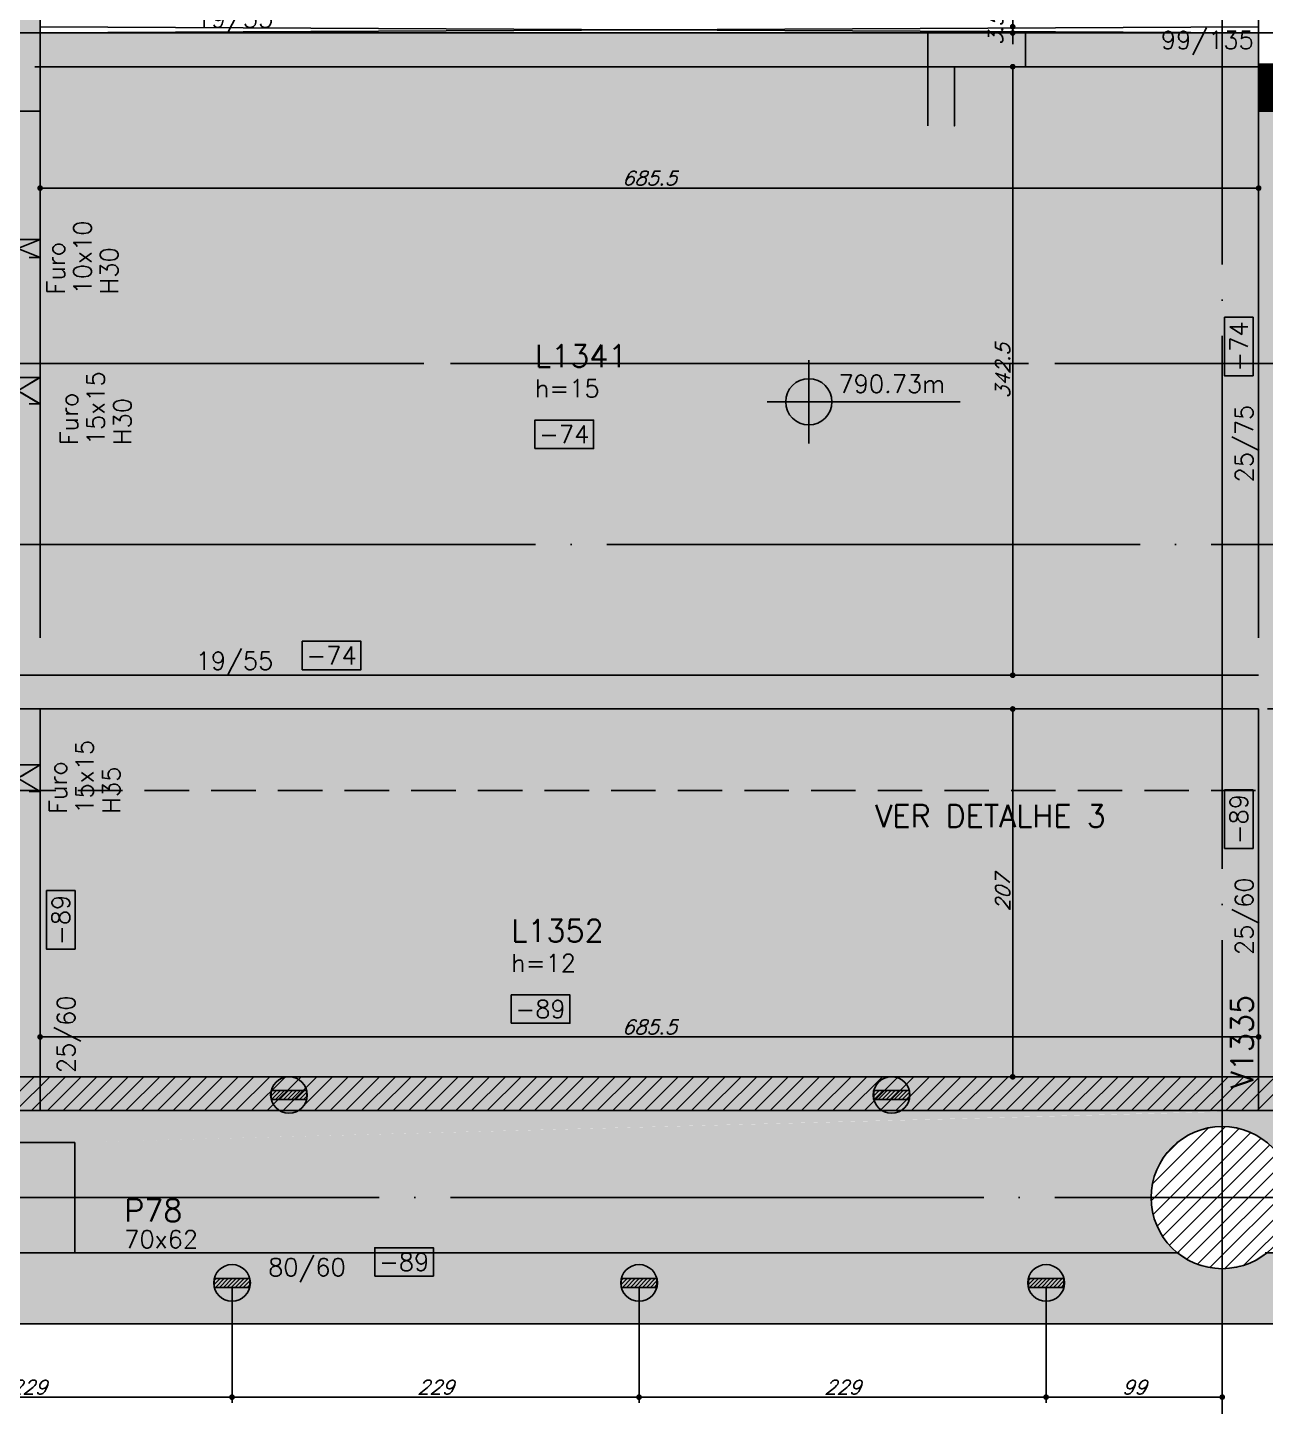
# Model space of a CAD drawing. Extents: x -5051 to 5519, y -2218 to 2282.
# Drawn here: x -1932 to -1235, y -602 to 174 of the extents above; entities that cross this region are included whole.
import ezdxf
from ezdxf.enums import TextEntityAlignment as Align

# ---------------------------------------------------------------- set-up
doc = ezdxf.new("R2010")
doc.units = 0
doc.header["$LTSCALE"] = 50
doc.header["$MEASUREMENT"] = 0
for name, pattern in [('DASHED', [0.75, 0.5, -0.25]), ('EIXO', [6.8, 6, -0.4, 0, -0.4]), ('HIDDEN', [0.375, 0.25, -0.125])]:
    doc.linetypes.add(name, pattern=pattern)
doc.layers.get('0').update_dxf_attribs({"linetype": 'CONTINUOUS'})
doc.layers.get('DEFPOINTS').update_dxf_attribs({"linetype": 'CONTINUOUS'})
for name, color, linetype in [('71', 6, 'CONTINUOUS'), ('F-ARM', 6, 'CONTINUOUS'), ('F-CORTE', 4, 'CONTINUOUS'), ('F-COTAS', 106, 'CONTINUOUS'), ('F-COTAS ANCORAGEM', 106, 'CONTINUOUS'), ('F-DESNIVEL-8', 11, 'CONTINUOUS'), ('F-EIXO', 12, 'EIXO'), ('F-FURO-PAREDE', 2, 'HIDDEN'), ('F-FURO-PAREDE-TEXTOS', 2, 'CONTINUOUS'), ('F-LAJES', 3, 'CONTINUOUS'), ('F-LAJES-DIM', 2, 'CONTINUOUS'), ('F-LAJES-NOME', 4, 'CONTINUOUS'), ('F-NÍVEL-PLANTA', 2, 'CONTINUOUS'), ('F-PILARES-DIM', 172, 'CONTINUOUS'), ('F-PILARES-HACH', 174, 'CONTINUOUS'), ('F-PILARES-M', 170, 'CONTINUOUS'), ('F-PILARES-NOME', 170, 'CONTINUOUS'), ('F-PILARES-S', 170, 'CONTINUOUS'), ('F-PISCINA PROJ.', 1, 'CONTINUOUS'), ('F-SOLIDO-CORTE', 71, 'CONTINUOUS'), ('F-TEXTO', 6, 'CONTINUOUS'), ('F-TEXTO-YELLOW', 2, 'CONTINUOUS'), ('F-VIGAS', 3, 'CONTINUOUS'), ('F-VIGAS-DIM', 2, 'CONTINUOUS'), ('F-VIGAS-NOME', 4, 'CONTINUOUS'), ('F-VÃO', 1, 'CONTINUOUS')]:
    doc.layers.add(name, color=color, linetype=linetype)
doc.layers.add('F-DESNIVEL-3', color=7, linetype='CONTINUOUS', true_color=0xd5c7ff)
doc.layers.add('F-DESNIVEL-6', color=7, linetype='CONTINUOUS', true_color=0xffdebd)
doc.styles.add('CP-TEXT-INCL', font='simplex.shx', dxfattribs={"oblique": 20})
doc.styles.add('MCP', font='simplex.shx')
doc.styles.add('ROMANS', font='simplex.shx')
doc.dimstyles.new('CP-COTAS-50', dxfattribs={"dimscale": 0.64, "dimtxt": 12.5, "dimasz": 5, "dimexe": 5, "dimexo": 5, "dimgap": 2.5, "dimtad": 1, "dimdec": 1, "dimdsep": 46, "dimtxsty": 'CP-TEXT-INCL', "dimblk1": 'DOT', "dimblk2": 'DOT', "dimsah": 1, "dimcen": 9, "dimclrd": 256, "dimclre": 256, "dimclrt": 256, "dimadec": 0, "dimazin": 0, "dimtfac": 1, "dimtdec": 1, "dimtmove": 2, "dimatfit": 3, "dimldrblk": 'DOT', "dimfxl": 5, "dimtolj": 1, "dimarcsym": 0})

# ---------------------------------------------------------------- blocks, each defined once
blk = doc.blocks.new('*U4')
at = {"layer": 'F-EIXO'}
blk.add_line((0, 0), (7285, 0), dxfattribs=at)
at = {"layer": 'F-TEXTO', "style": 'ROMANS'}
blk.add_attdef('EIXO', text='', height=17.5, dxfattribs=at).set_placement((-28.2072, 0), align=Align.MIDDLE_CENTER)
blk = doc.blocks.new('*U3')
at = {"layer": 'F-EIXO'}
blk.add_line((0, 0), (7197, 0), dxfattribs=at)
at = {"layer": 'F-TEXTO', "style": 'ROMANS'}
blk.add_attdef('EIXO', text='', height=17.5, dxfattribs=at).set_placement((-28.2072, 0), align=Align.MIDDLE_CENTER)
blk = doc.blocks.new('*U7')
at = {"layer": 'F-EIXO'}
blk.add_line((0, 0), (0, -2495.78), dxfattribs=at)
at = {"layer": 'F-TEXTO', "style": 'ROMANS'}
blk.add_attdef('EIXO', text='', height=17.5, rotation=360, dxfattribs=at).set_placement((0, 28.21), align=Align.MIDDLE_CENTER)
blk = doc.blocks.new('*U9')
at = {"layer": 'F-LAJES-DIM', "color": 1}
blk.add_lwpolyline([(0, 0), (33, 0), (33, 16), (0, 16)], close=True, dxfattribs=at)
at = {"layer": 'F-LAJES-DIM', "style": 'MCP'}
blk.add_attdef('DIM', text='', height=10, dxfattribs=at).set_placement((16.5, 8), align=Align.MIDDLE_CENTER)
blk = doc.blocks.new('*U12')
at = {"layer": 'F-VIGAS-DIM', "color": 1}
blk.add_lwpolyline([(0, 0), (33, 0), (33, 16), (0, 16)], close=True, dxfattribs=at)
at = {"layer": 'F-VIGAS-DIM', "style": 'MCP'}
blk.add_attdef('DIM', text='', height=10, dxfattribs=at).set_placement((16.5, 8), align=Align.MIDDLE_CENTER)
blk = doc.blocks.new('_DOT')
at = {"color": 0, "linetype": 'ByBlock'}
blk.add_line((-0.5, 0), (-1, 0), dxfattribs=at)
at = {"color": 0, "linetype": 'ByBlock', "const_width": 0.5}
blk.add_lwpolyline([(-0.25, 0, 1), (0.25, 0, 1)], format="xyb", close=True, dxfattribs=at)
blk = doc.blocks.new('*D81')
at = {"layer": 'DEFPOINTS', "color": 0, "linetype": 'Continuous', "transparency": 16777216}
for p in [(-1377.36, -209.5), (-1377.36, -209.5), (-1377.36, -416.5)]:
    blk.add_point(p, dxfattribs=at)
at = {"layer": 'F-COTAS', "linetype": 'Continuous', "lineweight": -2, "transparency": 16777216}
blk.add_line((-1377.36, -413.3), (-1377.36, -212.7), dxfattribs=at)
at = {"layer": 'F-COTAS', "linetype": 'Continuous', "lineweight": -2, "transparency": 16777216, "xscale": 3.2, "yscale": 3.2, "zscale": 3.2}
for p, rotation in [((-1377.36, -209.5), 90), ((-1377.36, -416.5), 270)]:
    blk.add_blockref('_DOT', p, dxfattribs=dict(at, rotation=rotation))
at = {"layer": 'F-COTAS', "linetype": 'Continuous', "transparency": 16777216, "insert": (-1382.96, -313), "char_height": 8, "attachment_point": 5, "rotation": 90, "style": 'CP-TEXT-INCL'}
blk.add_mtext('\\A1;207', dxfattribs=at)
blk = doc.blocks.new('*D82')
at = {"layer": 'DEFPOINTS', "color": 0, "linetype": 'Continuous', "transparency": 16777216}
for p in [(-1377.36, 152), (-1377.36, 152), (-1377.36, -190.5)]:
    blk.add_point(p, dxfattribs=at)
at = {"layer": 'F-COTAS', "linetype": 'Continuous', "lineweight": -2, "transparency": 16777216}
blk.add_line((-1377.36, -187.3), (-1377.36, 148.8), dxfattribs=at)
at = {"layer": 'F-COTAS', "linetype": 'Continuous', "lineweight": -2, "transparency": 16777216, "xscale": 3.2, "yscale": 3.2, "zscale": 3.2}
for p, rotation in [((-1377.36, 152), 90), ((-1377.36, -190.5), 270)]:
    blk.add_blockref('_DOT', p, dxfattribs=dict(at, rotation=rotation))
at = {"layer": 'F-COTAS', "linetype": 'Continuous', "transparency": 16777216, "insert": (-1382.96, -19.25), "char_height": 8, "attachment_point": 5, "rotation": 90, "style": 'CP-TEXT-INCL'}
blk.add_mtext('\\A1;342.5', dxfattribs=at)
blk = doc.blocks.new('*D83')
at = {"layer": 'DEFPOINTS', "color": 0, "linetype": 'Continuous', "transparency": 16777216}
for p in [(-1377.36, 174.5), (-1377.36, 174.5), (-1377.36, 171)]:
    blk.add_point(p, dxfattribs=at)
at = {"layer": 'F-COTAS', "linetype": 'Continuous', "lineweight": -2, "transparency": 16777216}
for p, q in [((-1377.36, 177.7), (-1377.36, 180.9)), ((-1377.36, 171), (-1377.36, 174.5)), ((-1377.36, 167.8), (-1377.36, 164.6))]:
    blk.add_line(p, q, dxfattribs=at)
at = {"layer": 'F-COTAS', "linetype": 'Continuous', "lineweight": -2, "transparency": 16777216, "xscale": 3.2, "yscale": 3.2, "zscale": 3.2}
for p, rotation in [((-1377.36, 174.5), 270), ((-1377.36, 171), 90)]:
    blk.add_blockref('_DOT', p, dxfattribs=dict(at, rotation=rotation))
at = {"layer": 'F-COTAS', "linetype": 'Continuous', "transparency": 16777216, "insert": (-1386.96, 172.75), "char_height": 8, "attachment_point": 5, "rotation": 90, "style": 'CP-TEXT-INCL'}
blk.add_mtext('\\A1;3.5', dxfattribs=at)
blk = doc.blocks.new('*D114')
at = {"layer": 'DEFPOINTS', "color": 0, "linetype": 'Continuous', "transparency": 16777216}
for p in [(-1924.5, -394.06), (-1239, -394.06), (-1239, -394.06)]:
    blk.add_point(p, dxfattribs=at)
at = {"layer": 'F-COTAS', "linetype": 'Continuous', "lineweight": -2, "transparency": 16777216}
blk.add_line((-1921.3, -394.06), (-1242.2, -394.06), dxfattribs=at)
at = {"layer": 'F-COTAS', "linetype": 'Continuous', "lineweight": -2, "transparency": 16777216, "xscale": 3.2, "yscale": 3.2, "zscale": 3.2, "rotation": 180}
blk.add_blockref('_DOT', (-1924.5, -394.06), dxfattribs=at)
at = {"layer": 'F-COTAS', "linetype": 'Continuous', "lineweight": -2, "transparency": 16777216, "xscale": 3.2, "yscale": 3.2, "zscale": 3.2}
blk.add_blockref('_DOT', (-1239, -394.06), dxfattribs=at)
at = {"layer": 'F-COTAS', "linetype": 'Continuous', "transparency": 16777216, "insert": (-1581.75, -388.46), "char_height": 8, "attachment_point": 5, "style": 'CP-TEXT-INCL'}
blk.add_mtext('\\A1;685.5', dxfattribs=at)
blk = doc.blocks.new('*D130')
at = {"layer": 'DEFPOINTS', "color": 0, "linetype": 'Continuous', "transparency": 16777216}
for p in [(-1924.5, 83.66), (-1239, 83.66), (-1239, 83.66)]:
    blk.add_point(p, dxfattribs=at)
at = {"layer": 'F-COTAS', "linetype": 'Continuous', "lineweight": -2, "transparency": 16777216}
blk.add_line((-1921.3, 83.66), (-1242.2, 83.66), dxfattribs=at)
at = {"layer": 'F-COTAS', "linetype": 'Continuous', "lineweight": -2, "transparency": 16777216, "xscale": 3.2, "yscale": 3.2, "zscale": 3.2, "rotation": 180}
blk.add_blockref('_DOT', (-1924.5, 83.66), dxfattribs=at)
at = {"layer": 'F-COTAS', "linetype": 'Continuous', "lineweight": -2, "transparency": 16777216, "xscale": 3.2, "yscale": 3.2, "zscale": 3.2}
blk.add_blockref('_DOT', (-1239, 83.66), dxfattribs=at)
at = {"layer": 'F-COTAS', "linetype": 'Continuous', "transparency": 16777216, "insert": (-1581.75, 89.26), "char_height": 8, "attachment_point": 5, "style": 'CP-TEXT-INCL'}
blk.add_mtext('\\A1;685.5', dxfattribs=at)
blk = doc.blocks.new('PONTO ANCORAGEM_EST')
at = {"layer": 'F-ARM'}
h = blk.add_hatch(dxfattribs=at)
h.set_pattern_fill('ANSI31', color=2, scale=0.5)
h.set_pattern_definition([(45, (0, 0), (-1.122532, 1.122532), [])])
h.paths.add_polyline_path([(-1159.55, 5937.09), (-1179.55, 5937.09), (-1179.55, 5932.09), (-1159.55, 5932.09)])
at = {"layer": 'F-ARM', "color": 3, "elevation": 0}
blk.add_lwpolyline([(-1179.55, 5932.09), (-1159.55, 5932.09), (-1159.55, 5937.09), (-1179.55, 5937.09)], close=True, dxfattribs=at)
at = {"layer": 'F-ARM', "color": 3}
blk.add_circle((-1169.55, 5934.59, 0), 10.31, dxfattribs=at)
blk = doc.blocks.new('*D425')
at = {"layer": 'DEFPOINTS', "color": 0, "linetype": 'Continuous', "transparency": 16777216}
for p in [(-3549.5, -555.5), (3262.5, -555.5), (3262.5, -715.86)]:
    blk.add_point(p, dxfattribs=at)
at = {"layer": 'F-COTAS', "linetype": 'Continuous', "lineweight": -2, "transparency": 16777216}
for p, q in [((-3549.5, -558.7), (-3549.5, -719.06)), ((3262.5, -558.7), (3262.5, -719.06)), ((-3546.3, -715.86), (3259.3, -715.86))]:
    blk.add_line(p, q, dxfattribs=at)
at = {"layer": 'F-COTAS', "linetype": 'Continuous', "lineweight": -2, "transparency": 16777216, "xscale": 3.2, "yscale": 3.2, "zscale": 3.2, "rotation": 180}
blk.add_blockref('_DOT', (-3549.5, -715.86), dxfattribs=at)
at = {"layer": 'F-COTAS', "linetype": 'Continuous', "lineweight": -2, "transparency": 16777216, "xscale": 3.2, "yscale": 3.2, "zscale": 3.2}
blk.add_blockref('_DOT', (3262.5, -715.86), dxfattribs=at)
at = {"layer": 'F-COTAS', "linetype": 'Continuous', "transparency": 16777216, "insert": (-143.5, -710.26), "char_height": 8, "attachment_point": 5, "style": 'CP-TEXT-INCL'}
blk.add_mtext('\\A1;6812', dxfattribs=at)
blk = doc.blocks.new('*D483')
at = {"layer": 'DEFPOINTS', "color": 0, "linetype": 'Continuous', "transparency": 16777216}
for p in [(-2045.55, -532.5), (-1816.55, -532.5), (-1816.55, -596.81)]:
    blk.add_point(p, dxfattribs=at)
at = {"layer": 'F-COTAS ANCORAGEM', "linetype": 'Continuous', "lineweight": -2, "transparency": 16777216}
for p, q in [((-2045.55, -535.7), (-2045.55, -600.01)), ((-1816.55, -535.7), (-1816.55, -600.01)), ((-2042.35, -596.81), (-1819.75, -596.81))]:
    blk.add_line(p, q, dxfattribs=at)
at = {"layer": 'F-COTAS ANCORAGEM', "linetype": 'Continuous', "lineweight": -2, "transparency": 16777216, "xscale": 3.2, "yscale": 3.2, "zscale": 3.2, "rotation": 180}
blk.add_blockref('_DOT', (-2045.55, -596.81), dxfattribs=at)
at = {"layer": 'F-COTAS ANCORAGEM', "linetype": 'Continuous', "lineweight": -2, "transparency": 16777216, "xscale": 3.2, "yscale": 3.2, "zscale": 3.2}
blk.add_blockref('_DOT', (-1816.55, -596.81), dxfattribs=at)
at = {"layer": 'F-COTAS ANCORAGEM', "linetype": 'Continuous', "transparency": 16777216, "insert": (-1931.05, -591.21), "char_height": 8, "attachment_point": 5, "style": 'CP-TEXT-INCL'}
blk.add_mtext('\\A1;229', dxfattribs=at)
blk = doc.blocks.new('*D484')
at = {"layer": 'DEFPOINTS', "color": 0, "linetype": 'Continuous', "transparency": 16777216}
for p in [(-1816.55, -532.5), (-1587.55, -532.5), (-1587.55, -596.81)]:
    blk.add_point(p, dxfattribs=at)
at = {"layer": 'F-COTAS ANCORAGEM', "linetype": 'Continuous', "lineweight": -2, "transparency": 16777216}
for p, q in [((-1816.55, -535.7), (-1816.55, -600.01)), ((-1587.55, -535.7), (-1587.55, -600.01)), ((-1813.35, -596.81), (-1590.75, -596.81))]:
    blk.add_line(p, q, dxfattribs=at)
at = {"layer": 'F-COTAS ANCORAGEM', "linetype": 'Continuous', "lineweight": -2, "transparency": 16777216, "xscale": 3.2, "yscale": 3.2, "zscale": 3.2, "rotation": 180}
blk.add_blockref('_DOT', (-1816.55, -596.81), dxfattribs=at)
at = {"layer": 'F-COTAS ANCORAGEM', "linetype": 'Continuous', "lineweight": -2, "transparency": 16777216, "xscale": 3.2, "yscale": 3.2, "zscale": 3.2}
blk.add_blockref('_DOT', (-1587.55, -596.81), dxfattribs=at)
at = {"layer": 'F-COTAS ANCORAGEM', "linetype": 'Continuous', "transparency": 16777216, "insert": (-1702.05, -591.21), "char_height": 8, "attachment_point": 5, "style": 'CP-TEXT-INCL'}
blk.add_mtext('\\A1;229', dxfattribs=at)
blk = doc.blocks.new('*D485')
at = {"layer": 'DEFPOINTS', "color": 0, "linetype": 'Continuous', "transparency": 16777216}
for p in [(-1587.55, -532.5), (-1358.55, -532.5), (-1358.55, -596.81)]:
    blk.add_point(p, dxfattribs=at)
at = {"layer": 'F-COTAS ANCORAGEM', "linetype": 'Continuous', "lineweight": -2, "transparency": 16777216}
for p, q in [((-1587.55, -535.7), (-1587.55, -600.01)), ((-1358.55, -535.7), (-1358.55, -600.01)), ((-1584.35, -596.81), (-1361.75, -596.81))]:
    blk.add_line(p, q, dxfattribs=at)
at = {"layer": 'F-COTAS ANCORAGEM', "linetype": 'Continuous', "lineweight": -2, "transparency": 16777216, "xscale": 3.2, "yscale": 3.2, "zscale": 3.2, "rotation": 180}
blk.add_blockref('_DOT', (-1587.55, -596.81), dxfattribs=at)
at = {"layer": 'F-COTAS ANCORAGEM', "linetype": 'Continuous', "lineweight": -2, "transparency": 16777216, "xscale": 3.2, "yscale": 3.2, "zscale": 3.2}
blk.add_blockref('_DOT', (-1358.55, -596.81), dxfattribs=at)
at = {"layer": 'F-COTAS ANCORAGEM', "linetype": 'Continuous', "transparency": 16777216, "insert": (-1473.05, -591.21), "char_height": 8, "attachment_point": 5, "style": 'CP-TEXT-INCL'}
blk.add_mtext('\\A1;229', dxfattribs=at)
blk = doc.blocks.new('*D486')
at = {"layer": 'DEFPOINTS', "color": 0, "linetype": 'Continuous', "transparency": 16777216}
for p in [(-1358.55, -532.5), (-1259.5, -584.26), (-1259.5, -596.81)]:
    blk.add_point(p, dxfattribs=at)
at = {"layer": 'F-COTAS ANCORAGEM', "linetype": 'Continuous', "lineweight": -2, "transparency": 16777216}
for p, q in [((-1358.55, -535.7), (-1358.55, -600.01)), ((-1259.5, -587.46), (-1259.5, -600.01)), ((-1355.35, -596.81), (-1262.7, -596.81))]:
    blk.add_line(p, q, dxfattribs=at)
at = {"layer": 'F-COTAS ANCORAGEM', "linetype": 'Continuous', "lineweight": -2, "transparency": 16777216, "xscale": 3.2, "yscale": 3.2, "zscale": 3.2, "rotation": 180}
blk.add_blockref('_DOT', (-1358.55, -596.81), dxfattribs=at)
at = {"layer": 'F-COTAS ANCORAGEM', "linetype": 'Continuous', "lineweight": -2, "transparency": 16777216, "xscale": 3.2, "yscale": 3.2, "zscale": 3.2}
blk.add_blockref('_DOT', (-1259.5, -596.81), dxfattribs=at)
at = {"layer": 'F-COTAS ANCORAGEM', "linetype": 'Continuous', "transparency": 16777216, "insert": (-1309.02, -591.21), "char_height": 8, "attachment_point": 5, "style": 'CP-TEXT-INCL'}
blk.add_mtext('\\A1;99', dxfattribs=at)
blk = doc.blocks.new('Nível - Planta')
at = {"layer": 'F-NÍVEL-PLANTA'}
h = blk.add_hatch(color=71, dxfattribs=at)
h.paths.add_polyline_path([(0, 0), (0, 0.26, 0.414214), (-0.26, 0)])
h.paths.add_polyline_path([(0.26, 0), (0, 0), (0, -0.26, 0.414214)])
for p, q in [((0, -0.469), (0, 0.469)), ((-0.469, 0), (1.704, 0))]:
    blk.add_line(p, q, dxfattribs=at)
blk.add_circle((0, 0), 0.26, dxfattribs=at)
at = {"layer": 'F-TEXTO', "color": 3, "style": 'MCP'}
blk.add_attdef('NÍVEL', (0.333, 0.102), '', height=0.2, dxfattribs=at)

msp = doc.modelspace()

# ---------------------------------------------------------------- hatches: boundary and pattern name
at = {"layer": '71', "linetype": 'Continuous'}
h = msp.add_hatch(dxfattribs=at)
h.set_pattern_fill('ANSI31', color=1, scale=50)
h.paths.add_polyline_path([(615, -32.5), (596, -32.5), (596, -416.5), (-3489.5, -416.5), (-3489.5, -435.5), (615, -435.5)])
at = {"layer": 'F-DESNIVEL-3', "linetype": 'Continuous'}
h = msp.add_hatch(color=256, dxfattribs=at)
h.paths.add_polyline_path([(-1949.5, 127), (-1924.5, 127), (-1924.5, 422.5), (-1949.5, 422.5)], flags=16)
h.paths.add_polyline_path([(-1949.5, 131), (-1924.5, 131), (-1924.5, 171), (-1949.5, 171)], flags=0)
at = {"layer": 'F-DESNIVEL-6', "linetype": 'Continuous'}
h = msp.add_hatch(color=256, dxfattribs=at)
h.paths.add_polyline_path([(-1239, 127), (-1214, 127), (-1214, 422.5), (-1239, 422.5)], flags=16)
h.paths.add_polyline_path([(-1239, 153.5), (-1214, 153.5), (-1214, 193.5), (-1239, 193.5)], flags=0)
h.paths.add_polyline_path([(-1217, 194.5), (-1214, 194.5), (-1214, 213.5), (-1217, 213.5)], flags=0)
h = msp.add_hatch(color=256, dxfattribs=at)
h.dxf.hatch_style = 1
h.paths.add_polyline_path([(-1949.5, 126.9), (-1924.5, 126.9), (-1924.5, 171), (-1949.5, 171)])
h = msp.add_hatch(dxfattribs=at)
h.set_pattern_fill('ANSI31', color=256)
h.paths.add_polyline_path([(-1214, 127), (-1239, 127), (-1239, 153.5), (-1214, 153.5)])
at = {"layer": 'F-DESNIVEL-8', "linetype": 'Continuous'}
msp.add_hatch(color=256, dxfattribs=at).paths.add_polyline_path([(-1975, -515.5), (-1905, -515.5), (-1905, -453.5), (-1975, -453.5)], flags=16)
at = {"layer": 'F-PILARES-HACH', "linetype": 'Continuous'}
h = msp.add_hatch(dxfattribs=at)
h.set_pattern_fill('ANSI31', color=256, scale=50, style=0)
edge = h.paths.add_edge_path()
edge.add_arc((2235, -484.5), 40, 0, 360)
edge = h.paths.add_edge_path()
edge.add_arc((1504.5, -484.5), 40, 0, 360)
edge = h.paths.add_edge_path()
edge.add_arc((605.5, -484.5), 40, 0, 360)
edge = h.paths.add_edge_path()
edge.add_arc((-209.5, -484.5), 40, 0, 360)
edge = h.paths.add_edge_path()
edge.add_arc((-1259.5, -484.5), 40, 0, 360)
at = {"layer": 'F-SOLIDO-CORTE', "linetype": 'Continuous'}
for points in [[(-1425.12, 152), (-1425.12, 118.65), (-1410.12, 118.65), (-1410.12, 152), (-1370.12, 152), (-1370.12, 171), (-1425.12, 171)], [(-1425.12, 152), (-1410.12, 152), (-1410.12, 141.15), (-1410.12, 152), (-1370.12, 152), (-1370.12, 171), (-1425.12, 171)]]:
    msp.add_hatch(color=256, dxfattribs=at).paths.add_polyline_path(points)

# ---------------------------------------------------------------- linework, layer by layer
at = {"color": 4, "linetype": 'DASHED'}
msp.add_lwpolyline([(-3279.785, 216.785), (-828.215, 216.785, -0.4142136), (-728.215, 116.785), (-728.215, -155.285, -0.4142136), (-828.215, -255.285), (-3279.785, -255.285, -0.4142136), (-3379.785, -155.285), (-3379.785, 116.785, -0.4142136)], format="xyb", close=True, dxfattribs=at)
at = {"layer": '71', "color": 2, "linetype": 'Continuous'}
for p, q in [((596, -416.5), (-3489.5, -416.5)), ((-3489.5, -435.5), (615, -435.5))]:
    msp.add_line(p, q, dxfattribs=at)
at = {"layer": 'F-CORTE', "linetype": 'Continuous'}
for points in [[(-1410.12, 118.65), (-1410.12, 152), (-1370.12, 152), (-1370.12, 171), (-1425.12, 171), (-1425.12, 152), (-1425.12, 152), (-1425.12, 118.65)], [(-1410.12, 141.15), (-1410.12, 152), (-1370.12, 152), (-1370.12, 171), (-1425.12, 171), (-1425.12, 152), (-1410.12, 152), (-1410.12, 141.15)]]:
    msp.add_lwpolyline(points, dxfattribs=at)
at = {"layer": 'F-DESNIVEL-6', "linetype": 'Continuous'}
msp.add_lwpolyline([(-1214, 127), (-1239, 127), (-1239, 153.5), (-1214, 153.5)], close=True, dxfattribs=at)
for points in [[(-1924.4, 171), (-1924.4, 152), (-1239.1, 152)], [(-1924.4, 171), (-1239.1, 152), (-1239.1, 171)], [(-1924.4, 171), (-1239.1, 171), (-1924.4, 171)], [(-1924.5, 127), (-1239, 127), (-1239, 152)], [(-1924.5, 127), (-1239, 152), (-1924.5, 127)], [(-1924.5, 127), (-1239, 152), (-1924.5, 152)], [(-1923.392, -209.469), (-1924.5, 126.9), (-1949.5, 126.9)], [(-1923.392, -209.469), (-1949.5, 126.9), (-1949.5, -209.5)], [(-1924.5, 127), (-1924.5, -190.5), (-1239, -190.5)], [(-1924.5, 127), (-1239, -190.5), (-1924.5, 127)], [(-1924.5, 127), (-1239, -190.5), (-1239, -169.5)], [(-1924.5, 127), (-1239, -169.5), (-1924.5, 127)], [(-1924.5, 127), (-1239, -169.5), (-1239, 127)], [(-1924.5, 127), (-1239, 127), (-1924.5, 127)], [(-1214, -209.5), (-1214, 126.9), (-1239, 126.9)], [(-1214, -209.5), (-1239, 126.9), (-1239, -209.5)], [(-1924.5, -209.5), (-1239, -209.5), (-1239, -190.5)], [(-1924.5, -209.5), (-1239, -190.5), (-1924.5, -190.5)], [(-1924.5, -209.5), (-1924.5, -190.5), (-1924.5, -209.5)], [(-1923.392, -209.469), (-1949.5, -209.5), (-1923.392, -209.469)], [(-1214, -209.5), (-1239, -209.5), (-1214, -209.5)]]:
    msp.add_solid(points, dxfattribs=at)
at = {"layer": 'F-DESNIVEL-8', "linetype": 'Continuous'}
msp.add_lwpolyline([(-1949.5, 126.9), (-1924.5, 126.9), (-1924.5, 171), (-1949.5, 171)], close=True, dxfattribs=at)
for points in [[(-1924.5, 127), (-1924.5, 152), (-1924.5, 127)], [(-1924.5, 127), (-1924.5, -169.5), (-1924.5, -190.5)], [(-1924.5, 127), (-1924.5, -190.5), (-1924.5, 127)], [(-1924.5, -435.5), (-1924.5, -209.5), (-1949.5, -209.5)], [(-1924.5, -435.5), (-1949.5, -209.5), (-1949.5, -435.5)], [(-1924.5, -209.5), (-1924.5, -435.5), (-1239, -435.5)], [(-1924.5, -209.5), (-1239, -435.5), (-1924.5, -209.5)], [(-1924.5, -209.5), (-1239, -435.5), (-1239, -209.5)], [(-1924.5, -209.5), (-1239, -209.5), (-1924.5, -209.5)], [(-1214, -435.5), (-1214, -209.5), (-1239, -209.5)], [(-1214, -435.5), (-1239, -209.5), (-1239, -435.5)], [(-2585, -435.5), (-2584.9, -453.4), (-1924.5, -435.5)], [(-2584.9, -453.4), (-1975.1, -453.4), (-1924.5, -435.5)], [(-1975.1, -453.4), (-1924.5, -453.4), (-1924.5, -435.5)], [(-1924.5, -435.5), (-1949.5, -435.5), (-1924.5, -435.5)], [(-1239, -435.5), (-1924.5, -435.5), (-1924.5, -453.4)], [(-1239, -435.5), (-1924.5, -453.4), (-1904.9, -453.4)], [(-1235.28, -435.5), (-1904.9, -453.4), (-1904.9, -515.5)], [(-1235.28, -435.5), (-1904.9, -515.5), (-1274.846, -447.451)], [(-1235.28, -435.5), (-1274.846, -447.451), (-1259.5, -444.398)], [(-1235.28, -435.5), (-1259.5, -444.398), (-1244.154, -447.451)], [(-1235.28, -435.5), (-1244.154, -447.451), (-1235.28, -452.666)], [(-1214, -435.5), (-1239, -435.5), (-1214, -435.5)], [(-783.5, -515.5), (-783.5, -435.5), (-1235.28, -435.5)], [(-783.5, -515.5), (-1235.28, -435.5), (-1235.28, -453.38)], [(-1904.9, -515.5), (-1287.856, -456.144), (-1274.846, -447.451)], [(-1904.9, -515.5), (-1296.549, -469.154), (-1287.856, -456.144)], [(-783.5, -515.5), (-1235.28, -453.38), (-1231.144, -456.144)], [(-1904.9, -515.5), (-1299.602, -484.5), (-1296.549, -469.154)], [(-1904.9, -515.5), (-1296.549, -499.846), (-1299.602, -484.5)], [(-1904.9, -515.5), (-1287.856, -512.856), (-1296.549, -499.846)], [(-1259.5, -555.5), (-3335, -515.5), (-3509.5, -515.5)], [(-1259.5, -555.5), (-3509.5, -515.5), (-1259.5, -555.5)], [(-1259.5, -555.5), (-3509.5, -515.5), (-3509.5, -555.5)], [(-1259.5, -555.5), (-3265, -515.5), (-3335, -515.5)], [(-1259.5, -555.5), (-3335, -515.5), (-1259.5, -555.5)], [(-1259.5, -555.5), (-2655, -515.5), (-3265, -515.5)], [(-1259.5, -555.5), (-3265, -515.5), (-1259.5, -555.5)], [(-1259.5, -555.5), (-2585, -515.5), (-2655, -515.5)], [(-1259.5, -555.5), (-2655, -515.5), (-1259.5, -555.5)], [(-1259.5, -555.5), (-1975, -515.5), (-2585, -515.5)], [(-1259.5, -555.5), (-2585, -515.5), (-1259.5, -555.5)], [(-1259.5, -555.5), (-1905, -515.5), (-1975, -515.5)], [(-1259.5, -555.5), (-1975, -515.5), (-1259.5, -555.5)], [(-1259.5, -555.5), (-1283.72, -515.5), (-1905, -515.5)], [(-1259.5, -555.5), (-1905, -515.5), (-1259.5, -555.5)], [(-1904.9, -515.5), (-1283.9, -515.5), (-1287.856, -512.856)], [(-1259.5, -555.5), (-1274.807, -521.455), (-1283.72, -515.5)], [(-1259.5, -555.5), (-1283.72, -515.5), (-1259.5, -555.5)], [(-783.5, -515.5), (-1244.193, -521.455), (-1259.5, -524.5)], [(-783.5, -515.5), (-1259.5, -524.5), (-783.5, -515.5)], [(-783.5, -515.5), (-1259.5, -524.5), (-1259.5, -555.5)], [(-783.5, -515.5), (-1259.5, -555.5), (-783.5, -515.5)], [(-783.5, -515.5), (-1259.5, -555.5), (-209.5, -555.5)], [(-783.5, -515.5), (-1235.28, -515.5), (-1244.193, -521.455)], [(-783.5, -515.5), (-1244.193, -521.455), (-783.5, -515.5)], [(-1259.5, -555.5), (-1259.5, -524.5), (-1274.807, -521.455)], [(-1259.5, -555.5), (-1274.807, -521.455), (-1259.5, -555.5)], [(-1259.5, -555.5), (-3509.5, -555.5), (-1259.5, -555.5)]]:
    msp.add_solid(points, dxfattribs=at)
at = {"layer": 'F-EIXO'}
msp.add_line((-3709.089, -15), (3550.572, -15), dxfattribs=at)
at = {"layer": 'F-FURO-PAREDE'}
for points in [[(-1937, 49.656), (-1924.5, 44.656), (-1924.5, 54.656), (-1937, 49.656), (-1924.5, 54.656), (-1949.5, 54.656), (-1937, 49.656), (-1949.5, 54.656), (-1949.5, 44.656), (-1937, 49.656), (-1949.5, 44.656), (-1924.5, 44.656), (-1937, 49.656)], [(-1937, -30.344), (-1924.5, -37.844), (-1924.5, -22.844), (-1937, -30.344), (-1924.5, -22.844), (-1949.5, -22.844), (-1937, -30.344), (-1949.5, -22.844), (-1949.5, -37.844), (-1937, -30.344), (-1949.5, -37.844), (-1924.5, -37.844), (-1937, -30.344)], [(-1937, -248.472), (-1924.5, -255.972), (-1924.5, -240.972), (-1937, -248.472), (-1924.5, -240.972), (-1949.5, -240.972), (-1937, -248.472), (-1949.5, -240.972), (-1949.5, -255.972), (-1937, -248.472), (-1949.5, -255.972), (-1924.5, -255.972), (-1937, -248.472)]]:
    msp.add_lwpolyline(points, dxfattribs=at)
at = {"layer": 'F-LAJES', "linetype": 'Continuous'}
for p, q in [((-1259.5, -524.5), (-1259.5, -555.5)), ((-3549.5, -555.5), (3259.5, -555.5))]:
    msp.add_line(p, q, dxfattribs=at)
at = {"layer": 'F-PILARES-M', "linetype": 'Continuous'}
for points in [[(-1949.5, 127), (-1924.5, 127), (-1924.5, 422.5), (-1949.5, 422.5), (-1949.5, 127)], [(-1239, 127), (-1214, 127), (-1214, 422.5), (-1239, 422.5), (-1239, 127)], [(-1975, -515.5), (-1905, -515.5), (-1905, -453.5), (-1975, -453.5), (-1975, -515.5)]]:
    msp.add_lwpolyline(points, dxfattribs=at)
at = {"layer": 'F-PILARES-S', "linetype": 'Continuous'}
msp.add_circle((-1259.5, -484.5), 40, dxfattribs=at)
at = {"layer": 'F-PISCINA PROJ.', "linetype": 'DASHED'}
for points in [[(-3334, -209.5), (-774, -209.5), (-774, 171), (-3334, 171)], [(-3315, -190.5), (-3315, 152), (-793, 152), (-793, -190.5)]]:
    msp.add_lwpolyline(points, close=True, dxfattribs=at)
at = {"layer": 'F-SOLIDO-CORTE', "linetype": 'Continuous'}
for points in [[(-1425.12, 152), (-1410.12, 152), (-1410.12, 141.15), (-1410.12, 141.15), (-1410.12, 152), (-1370.12, 152), (-1370.12, 171), (-1425.12, 171), (-1425.12, 152)], [(-1425.12, 152), (-1410.12, 152), (-1410.12, 118.65), (-1410.12, 118.65), (-1410.12, 152), (-1370.12, 152), (-1370.12, 171), (-1425.12, 171), (-1425.12, 152)]]:
    msp.add_lwpolyline(points, dxfattribs=at)
at = {"layer": 'F-VIGAS'}
for points in [[(-1239, 171), (-1924.5, 171)], [(-1924.5, 152), (-1239, 152)], [(-1924.5, -169.5), (-1924.5, 127)], [(-1239, 127), (-1239, -169.5)], [(-1239, -190.5), (-1924.5, -190.5)], [(-1924.5, -435.5), (-1924.5, -209.5)], [(-1924.5, -209.5), (-1239, -209.5)], [(-1239, -209.5), (-1239, -435.5)], [(-1924.5, -435.5), (-1949.5, -435.5)], [(-1239, -435.5), (-1924.5, -435.5)], [(-1214, -435.5), (-1239, -435.5)], [(-1905, -515.5), (-1283.72, -515.5)], [(-1235.28, -515.5), (-783.5, -515.5)]]:
    msp.add_lwpolyline(points, dxfattribs=at)
at = {"layer": 'F-VÃO'}
for p, q in [((-1924.5, 171), (-1239, 174.5)), ((-1924.5, 174.5), (-1239, 171))]:
    msp.add_line(p, q, dxfattribs=at)

# ---------------------------------------------------------------- block references
at = {"layer": 'F-ARM'}
for p in [(-614.947, -6361.345, 0), (-275.947, -6361.345, 0), (-646.997, -6467.095, 0), (-417.997, -6467.095, 0), (-188.997, -6467.095, 0)]:
    msp.add_blockref('PONTO ANCORAGEM_EST', p, dxfattribs=at)
at = {"layer": 'F-EIXO', "linetype": 'Continuous'}
for name, p in [('*U7', (-1259.5, 1701.024)), ('*U4', (-3734.274, -15)), ('*U4', (-3734.274, -15)), ('*U3', (-3646.32, -117)), ('*U4', (-3734.274, -484.5))]:
    msp.add_blockref(name, p, dxfattribs=at)
at = {"layer": 'F-LAJES-DIM', "linetype": 'Continuous'}
for p, values in [((-1646.142, -62.926), {'DIM': '-74'}), ((-1659.465, -386.409), {'DIM': '-89'})]:
    msp.add_blockref('*U9', p, dxfattribs=at).add_auto_attribs(values)
at = {"layer": 'F-NÍVEL-PLANTA', "linetype": 'Continuous', "xscale": 50, "yscale": 50, "zscale": 50}
msp.add_blockref('Nível - Planta', (-1492.053, -36.609), dxfattribs=at).add_auto_attribs({'NÍVEL': '790.73m'})
at = {"layer": 'F-VIGAS-DIM', "linetype": 'Continuous', "rotation": 90}
for p, values in [((-1242.125, -22), {'DIM': '-74'}), ((-1242.125, -288), {'DIM': '-89'}), ((-1904.847, -344.718), {'DIM': '-89'})]:
    msp.add_blockref('*U12', p, dxfattribs=at).add_auto_attribs(values)
at = {"layer": 'F-VIGAS-DIM', "linetype": 'Continuous'}
for p, values in [((-1777, -187.375), {'DIM': '-74'}), ((-1736.238, -528.711), {'DIM': '-89'})]:
    msp.add_blockref('*U12', p, dxfattribs=at).add_auto_attribs(values)

# ---------------------------------------------------------------- texts
at = {"layer": 'F-FURO-PAREDE-TEXTOS', "linetype": 'Continuous', "style": 'MCP'}
for s, p in [('10x10', (-1895.647, 23.832)), ('Furo', (-1910.647, 23.832)), ('H30', (-1880.647, 23.832)), ('15x15', (-1888.2, -61.031)), ('Furo', (-1903.2, -61.031)), ('H30', (-1873.2, -61.031)), ('15x15', (-1894.5, -268.472)), ('Furo', (-1909.5, -268.472)), ('H35', (-1879.5, -268.472))]:
    msp.add_text(s, height=10, rotation=90, dxfattribs=at).set_placement(p)
at = {"layer": 'F-LAJES-DIM', "linetype": 'Continuous', "style": 'MCP'}
for s, p in [('h=15', (-1646.142, -34.026)), ('h=12', (-1659.465, -357.509))]:
    msp.add_text(s, height=10, dxfattribs=at).set_placement(p)
at = {"layer": 'F-LAJES-NOME', "linetype": 'Continuous', "style": 'MCP'}
for s, p in [('L1341', (-1646.142, -17.026)), ('L1352', (-1659.465, -340.509))]:
    msp.add_text(s, height=12.5, dxfattribs=at).set_placement(p)
at = {"layer": 'F-PILARES-DIM', "linetype": 'Continuous', "style": 'MCP'}
msp.add_text('70x62', height=10, dxfattribs=at).set_placement((-1877.199, -512.928))
at = {"layer": 'F-PILARES-NOME', "linetype": 'Continuous', "style": 'MCP'}
msp.add_text('P78', height=12.5, dxfattribs=at).set_placement((-1877.199, -497.928))
at = {"layer": 'F-TEXTO-YELLOW', "linetype": 'Continuous', "style": 'MCP'}
msp.add_text('VER DETALHE 3', height=12.5, dxfattribs=at).set_placement((-1454.651, -275.972))
at = {"layer": 'F-VIGAS-DIM', "linetype": 'Continuous', "style": 'MCP'}
for s, p in [('19/55', (-1837, 174.125)), ('99/135', (-1294, 162)), ('19/55', (-1837, -187.375)), ('80/60', (-1796.238, -528.711))]:
    msp.add_text(s, height=10, dxfattribs=at).set_placement(p)
for s, p in [('25/75', (-1242.125, -82)), ('25/60', (-1242.125, -348)), ('25/60', (-1904.847, -414.426))]:
    msp.add_text(s, height=10, rotation=90, dxfattribs=at).set_placement(p)
at = {"layer": 'F-VIGAS-NOME', "linetype": 'Continuous', "style": 'MCP'}
msp.add_text('V1335', height=12.5, rotation=90, dxfattribs=at).set_placement((-1242.125, -423))

# ---------------------------------------------------------------- dimensions: what is measured, and where the dimension line sits
at = {"layer": 'F-COTAS', "linetype": 'Continuous'}
for base, p1, p2, angle, picture, middle in [((-1377.357, 174.5), (-1377.357, 171), (-1377.357, 174.5), 270, '*D83', (-1386.957, 172.75)), ((-1377.357, 152), (-1377.357, -190.5), (-1377.357, 152), 270, '*D82', (-1382.957, -19.25)), ((-1239, 83.659), (-1924.5, 83.659), (-1239, 83.659), 180, '*D130', (-1581.75, 89.259)), ((-1377.357, -209.5), (-1377.357, -416.5), (-1377.357, -209.5), 270, '*D81', (-1382.957, -313)), ((-1239, -394.06), (-1924.5, -394.06), (-1239, -394.06), 180, '*D114', (-1581.75, -388.46))]:
    dim = msp.add_linear_dim(base=base, p1=p1, p2=p2, angle=angle, dimstyle='CP-COTAS-50', dxfattribs=at)
    dim.commit()
    dim.dimension.update_dxf_attribs({"geometry": picture, "text_midpoint": middle})
dim = msp.add_linear_dim(base=(3262.5, -715.861), p1=(-3549.5, -555.5), p2=(3262.5, -555.5), dimstyle='CP-COTAS-50', dxfattribs=at)
dim.commit()
dim.dimension.update_dxf_attribs({"geometry": '*D425', "text_midpoint": (-143.5, -710.261)})
at = {"layer": 'F-COTAS ANCORAGEM', "linetype": 'Continuous'}
for base, p1, p2, picture, middle in [((-1816.55, -596.814), (-2045.55, -532.5), (-1816.55, -532.5), '*D483', (-1931.05, -591.214)), ((-1587.55, -596.814), (-1816.55, -532.5), (-1587.55, -532.5), '*D484', (-1702.05, -591.214)), ((-1358.55, -596.814), (-1587.55, -532.5), (-1358.55, -532.5), '*D485', (-1473.05, -591.214)), ((-1259.5, -596.814), (-1358.55, -532.5), (-1259.5, -584.256), '*D486', (-1309.025, -591.214))]:
    dim = msp.add_linear_dim(base=base, p1=p1, p2=p2, dimstyle='CP-COTAS-50', override={"dimdec": 0, "dimfxl": 7.5}, dxfattribs=at)
    dim.commit()
    dim.dimension.update_dxf_attribs({"geometry": picture, "text_midpoint": middle})

doc.saveas('drawing.dxf')
